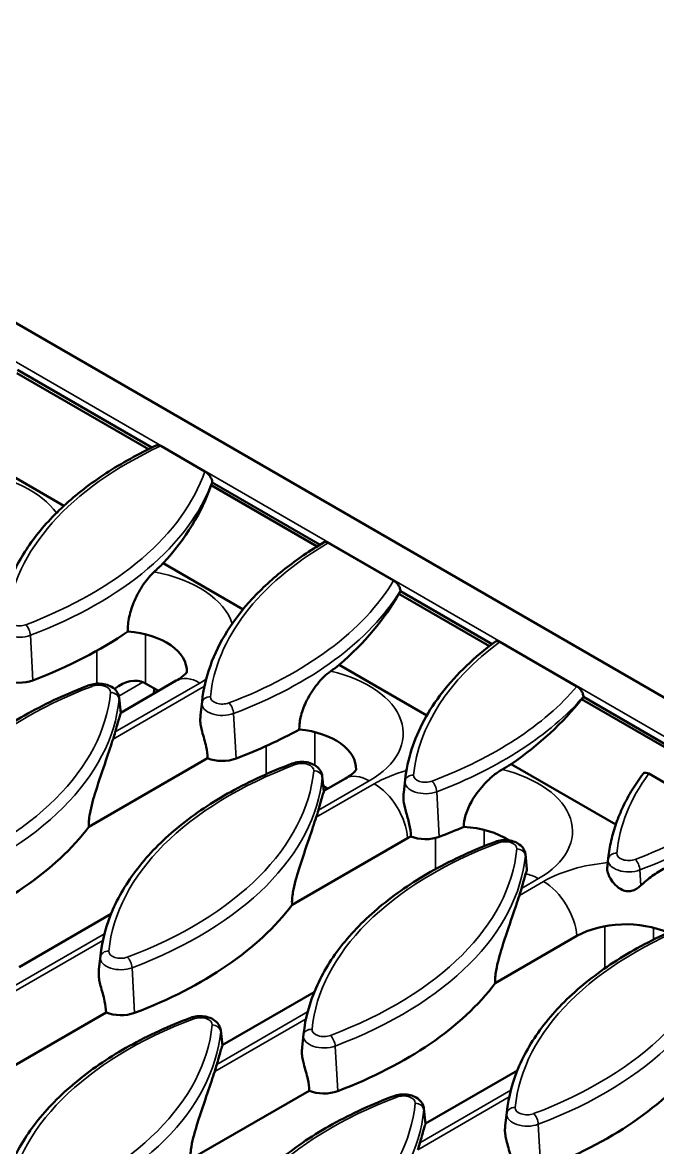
# Model space of a CAD drawing. Header units: millimetres. Extents: x 0 to 1485, y 0 to 1050.
# Drawn here: x 322.5 to 359.3, y 177.7 to 242.9 of the extents above; entities that cross this region are included whole.
import ezdxf

# ---------------------------------------------------------------- set-up
doc = ezdxf.new("R2010")
doc.units = ezdxf.units.MM
doc.header["$LTSCALE"] = 2.5
doc.layers.add('Sichtbar (ISO)', color=7, linetype='Continuous', lineweight=50)
doc.layers.add('Sichtbar schmal (ISO)', color=7, linetype='Continuous', lineweight=35)

msp = doc.modelspace()

# ---------------------------------------------------------------- linework, layer by layer
at = {"layer": 'Sichtbar (ISO)'}
for p, q in [((458.257, 146.87), (104.703, 350.994)), ((329.819, 218.165), (322.177, 222.578)), ((330.011, 218.259), (322.201, 222.768)), ((333.078, 216.875), (330.517, 218.353)), ((324.902, 214.881), (320.217, 217.586)), ((339.592, 212.523), (333.446, 216.072)), ((333.509, 216.239), (333.505, 216.275)), ((339.764, 212.628), (333.509, 216.239)), ((344.029, 210.552), (340.242, 212.739)), ((335.296, 208.879), (330.669, 211.551)), ((349.588, 206.752), (344.339, 209.782)), ((344.433, 209.932), (344.429, 209.968)), ((349.74, 206.868), (344.433, 209.932)), ((354.663, 204.413), (350.195, 206.993)), ((345.954, 202.726), (340.875, 205.659)), ((328.198, 202.883), (331.421, 204.744)), ((329.641, 204.58), (330.39, 204.148)), ((330.139, 204.293), (330.111, 203.987)), ((328.105, 203.75), (328.201, 202.855)), ((332.915, 203.534), (332.831, 202.748)), ((360.723, 200.323), (354.932, 203.667)), ((355.05, 203.802), (355.046, 203.838)), ((360.853, 200.452), (355.05, 203.802)), ((326.355, 196.275), (333.238, 200.249)), ((356.918, 196.396), (350.852, 199.898)), ((339.89, 199.214), (339.986, 198.319)), ((339.983, 198.347), (341.242, 199.074)), ((344.7, 198.998), (344.62, 198.252)), ((363.056, 196.913), (358.83, 199.353)), ((339.953, 198.627), (340.211, 198.478)), ((339.96, 198.623), (339.957, 198.592)), ((338.14, 191.739), (344.845, 195.61)), ((351.675, 194.678), (351.768, 193.811)), ((356.486, 194.462), (356.437, 194.008)), ((322.306, 188.141), (327.639, 191.22)), ((349.925, 187.203), (354.666, 189.94)), ((327.023, 188.792), (326.938, 188.005)), ((334.091, 183.604), (339.424, 186.684)), ((320.462, 181.533), (327.346, 185.507)), ((333.998, 184.472), (334.094, 183.576)), ((338.808, 184.256), (338.723, 183.469)), ((345.876, 179.068), (351.209, 182.148)), ((332.247, 176.997), (339.131, 180.971)), ((345.783, 179.936), (345.879, 179.04)), ((350.593, 179.72), (350.508, 178.933))]:
    msp.add_line(p, q, dxfattribs=at)
for centre, major_axis, ratio, start_param, end_param in [((309.438, 218.333), (24.556, 1.638), 0.616892, 5.714169, 6.0265), ((309.547, 219.169), (24.494, 0), 0.57735, 6.062366, 6.074495), ((309.547, 218.761), (-24.538, 0), 0.57735, 2.566416, 2.607666), ((321.223, 213.959), (24.538, 1.637), 0.616892, 5.598882, 5.897576), ((321.332, 214.633), (24.494, 0), 0.57735, 5.933055, 5.944341), ((309.547, 216.72), (-24.756, 0), 0.57735, 2.150508, 2.449831), ((328.031, 205.317), (4, 0), 0.57735, 6.248142, 7.708307), ((321.332, 214.225), (-24.538, 0), 0.57735, 2.459584, 2.492238), ((328.229, 202.213), (1.378, 2.386), 0.607566, 0.025495, 0.961579), ((322.31, 205.465), (-1.456, 0), 0.57735, 0.941808, 2.150508), ((328.229, 203.761), (2, 0), 0.578934, 0.786768, 0.836389), ((333.008, 209.585), (24.521, 1.636), 0.616892, 5.485318, 5.775937), ((333.117, 210.097), (-24.494, 0), 0.57735, 2.669543, 2.680291), ((303.654, 204.019), (24.538, 0), 0.57735, 6.094503, 6.123734), ((321.332, 212.184), (-24.756, 0), 0.57735, 2.150508, 2.340551), ((337.852, 199.647), (4, 0), 0.57735, 6.248142, 7.675843), ((334.095, 200.929), (-1.456, 0), 0.57735, 0.941808, 2.150508), ((333.117, 209.689), (-24.538, 0), 0.57735, 2.34838, 2.378615), ((315.439, 199.482), (24.538, 0), 0.57735, 6.094503, 6.123734), ((303.654, 201.977), (-24.756, 0), 0.57735, 2.150508, 2.731215), ((347.673, 193.977), (4, 0), 0.57735, 2.29267, 2.356194), ((345.88, 196.393), (-1.456, 0), 0.57735, 0.947419, 2.150508), ((333.117, 207.647), (-24.756, 0), 0.57735, 2.150508, 2.221231), ((347.673, 193.977), (4, 0), 0.57735, 0.712147, 1.461996), ((327.224, 194.946), (24.538, 0), 0.57735, 6.094503, 6.123734), ((315.439, 197.441), (-24.756, 0), 0.57735, 2.150508, 2.731215), ((357.494, 188.307), (4, 0), 0.57735, 0.910153, 2.356194), ((327.224, 192.905), (-24.756, 0), 0.57735, 2.150508, 2.731215), ((328.202, 186.187), (-1.456, 0), 0.57735, 0.941808, 2.150508), ((339.009, 188.369), (-24.756, 0), 0.57735, 2.150508, 2.731215), ((309.547, 184.74), (24.538, 0), 0.57735, 6.094503, 6.123734), ((339.988, 181.651), (-1.456, 0), 0.57735, 0.941808, 2.150508), ((321.332, 180.204), (24.538, 0), 0.57735, 6.094503, 6.123734)]:
    msp.add_ellipse(centre, major_axis=major_axis, ratio=ratio, start_param=start_param, end_param=end_param, dxfattribs=at)
for points, knots in [([(321.13, 208.071), (321.217, 208.882), (321.421, 209.688), (322.053, 211.261), (322.48, 212.028), (323.541, 213.502), (324.174, 214.21), (325.627, 215.549), (326.447, 216.181), (328.249, 217.355), (329.232, 217.897), (330.284, 218.388)], [2.4180978, 2.4180978, 2.4180978, 2.4180978, 2.583959, 2.583959, 2.7498202, 2.7498202, 2.9156815, 2.9156815, 3.0815427, 3.0815427, 3.2474039, 3.2474039, 3.2474039, 3.2474039]), ([(330.517, 218.353), (330.474, 218.379), (330.422, 218.397), (330.348, 218.405), (330.312, 218.4), (330.284, 218.388)], [0.4461745, 0.4461745, 0.4461745, 0.4461745, 0.48344945, 0.48344945, 0.51578696, 0.51578696, 0.51578696, 0.51578696]), ([(333.505, 216.275), (333.501, 216.314), (333.49, 216.358), (333.457, 216.453), (333.424, 216.52), (333.351, 216.631), (333.299, 216.694), (333.199, 216.793), (333.133, 216.843), (333.078, 216.875)], [0.0084336, 0.0084336, 0.0084336, 0.0084336, 0.0349387, 0.0349387, 0.0725438, 0.0725438, 0.1145432, 0.1145432, 0.1614949, 0.1614949, 0.1614949, 0.1614949]), ([(332.915, 203.534), (332.99, 204.234), (333.152, 204.93), (333.643, 206.294), (333.973, 206.963), (334.788, 208.261), (335.274, 208.89), (336.391, 210.097), (337.022, 210.674), (338.415, 211.768), (339.177, 212.285), (339.996, 212.766)], [2.4180978, 2.4180978, 2.4180978, 2.4180978, 2.5610927, 2.5610927, 2.7040876, 2.7040876, 2.8470825, 2.8470825, 2.9900775, 2.9900775, 3.1330724, 3.1330724, 3.1330724, 3.1330724]), ([(340.242, 212.739), (340.198, 212.764), (340.148, 212.782), (340.069, 212.791), (340.027, 212.784), (339.997, 212.767), (339.997, 212.766), (339.996, 212.766)], [0.44457958, 0.44457958, 0.44457958, 0.44457958, 0.48159077, 0.48159077, 0.51863535, 0.51863535, 0.51909006, 0.51909006, 0.51909006, 0.51909006]), ([(330.136, 211.054), (329.926, 210.867), (329.715, 210.621), (329.324, 210.046), (329.145, 209.722), (328.867, 209.077), (328.762, 208.763), (328.631, 208.156), (328.602, 207.87), (328.612, 207.602)], [-0.8394486, -0.8394486, -0.8394486, -0.8394486, -0.6082887, -0.6082887, -0.3818154, -0.3818154, -0.1849508, -0.1849508, 0, 0, 0, 0]), ([(344.429, 209.968), (344.425, 210.008), (344.414, 210.054), (344.381, 210.15), (344.349, 210.216), (344.28, 210.324), (344.231, 210.385), (344.139, 210.477), (344.079, 210.524), (344.029, 210.552)], [0.0084361, 0.0084361, 0.0084361, 0.0084361, 0.0358192, 0.0358192, 0.0730838, 0.0730838, 0.1128159, 0.1128159, 0.1553307, 0.1553307, 0.1553307, 0.1553307]), ([(344.7, 198.998), (344.764, 199.586), (344.888, 200.171), (345.256, 201.324), (345.499, 201.893), (346.099, 203.004), (346.455, 203.547), (347.275, 204.6), (347.738, 205.11), (348.763, 206.091), (349.325, 206.563), (349.932, 207.012)], [2.4180978, 2.4180978, 2.4180978, 2.4180978, 2.5382454, 2.5382454, 2.658393, 2.658393, 2.7785405, 2.7785405, 2.8986881, 2.8986881, 3.0188357, 3.0188357, 3.0188357, 3.0188357]), ([(350.195, 206.993), (350.151, 207.018), (350.099, 207.036), (350.02, 207.046), (349.977, 207.039), (349.942, 207.019), (349.937, 207.015), (349.932, 207.011)], [0.44601918, 0.44601918, 0.44601918, 0.44601918, 0.4834233, 0.4834233, 0.52082212, 0.52082212, 0.52749879, 0.52749879, 0.52749879, 0.52749879]), ([(331.421, 204.744), (331.551, 204.819), (331.661, 204.893), (331.837, 205.029), (331.904, 205.091), (331.997, 205.191), (332.024, 205.228), (332.043, 205.259), (332.046, 205.264), (332.046, 205.264)], [0, 0, 0, 0, 0.1441607, 0.1441607, 0.2883214, 0.2883214, 0.4324821, 0.4324821, 0.5133261, 0.5133261, 0.5133261, 0.5133261]), ([(340.38, 205.295), (340.249, 205.201), (340.118, 205.091), (339.858, 204.84), (339.731, 204.7), (339.382, 204.267), (339.172, 203.946), (338.855, 203.319), (338.737, 203.019), (338.588, 202.444), (338.554, 202.175), (338.561, 201.92)], [-0.8477158, -0.8477158, -0.8477158, -0.8477158, -0.7230848, -0.7230848, -0.5982057, -0.5982057, -0.3676863, -0.3676863, -0.175915, -0.175915, 0, 0, 0, 0]), ([(315.238, 193.328), (315.335, 194.238), (315.58, 195.139), (316.347, 196.891), (316.87, 197.741), (318.168, 199.36), (318.944, 200.129), (320.719, 201.567), (321.719, 202.235), (323.908, 203.45), (325.097, 203.996), (326.362, 204.474)], [2.4180978, 2.4180978, 2.4180978, 2.4180978, 2.6039342, 2.6039342, 2.7897706, 2.7897706, 2.9756069, 2.9756069, 3.1614433, 3.1614433, 3.3472796, 3.3472796, 3.3472796, 3.3472796]), ([(326.362, 204.474), (326.482, 204.52), (326.608, 204.548), (326.864, 204.576), (326.994, 204.575), (327.249, 204.544), (327.375, 204.514), (327.614, 204.418), (327.729, 204.354), (327.915, 204.188), (327.991, 204.094), (328.074, 203.908), (328.096, 203.831), (328.105, 203.75)], [3.34728, 3.34728, 3.34728, 3.34728, 3.742348, 3.742348, 4.136015, 4.136015, 4.530025, 4.530025, 4.924042, 4.924042, 5.243901, 5.243901, 5.435884, 5.435884, 5.435884, 5.435884]), ([(355.046, 203.838), (355.042, 203.879), (355.031, 203.926), (354.998, 204.022), (354.966, 204.088), (354.9, 204.195), (354.853, 204.254), (354.766, 204.342), (354.71, 204.386), (354.663, 204.413)], [0.0084385, 0.0084385, 0.0084385, 0.0084385, 0.0364227, 0.0364227, 0.0734926, 0.0734926, 0.111794, 0.111794, 0.1515427, 0.1515427, 0.1515427, 0.1515427]), ([(328.195, 202.828), (328.18, 202.793), (328.164, 202.748), (328.087, 202.518), (328.013, 202.246), (327.915, 201.892), (327.898, 201.832), (327.88, 201.769)], [0.635921, 0.635921, 0.635921, 0.635921, 0.7360198, 0.7360198, 1.0671166, 1.0671166, 1.1316401, 1.1316401, 1.1316401, 1.1316401]), ([(333.238, 200.249), (333.235, 200.457), (333.206, 200.68), (333.094, 201.205), (332.998, 201.51), (332.896, 201.902), (332.869, 202.015), (332.828, 202.238), (332.815, 202.347), (332.81, 202.502), (332.811, 202.56), (332.817, 202.617)], [1.754995, 1.754995, 1.754995, 1.754995, 1.892647, 1.892647, 2.0720945, 2.0720945, 2.1365308, 2.1365308, 2.2009671, 2.2009671, 2.2396712, 2.2396712, 2.2396712, 2.2396712]), ([(327.756, 201.361), (327.64, 201.011), (327.499, 200.587), (327.154, 199.567), (326.943, 198.958), (326.629, 197.947), (326.485, 197.456), (326.385, 196.887), (326.366, 196.75), (326.347, 196.494), (326.347, 196.376), (326.355, 196.275)], [3.562475, 3.562475, 3.562475, 3.562475, 3.924729, 3.924729, 4.355561, 4.355561, 4.625893, 4.625893, 4.702196, 4.702196, 4.773128, 4.773128, 4.773128, 4.773128]), ([(327.023, 188.792), (327.12, 189.701), (327.365, 190.603), (328.132, 192.355), (328.655, 193.204), (329.953, 194.824), (330.729, 195.593), (332.504, 197.031), (333.504, 197.699), (335.693, 198.914), (336.882, 199.46), (338.147, 199.938)], [2.4180978, 2.4180978, 2.4180978, 2.4180978, 2.6039342, 2.6039342, 2.7897706, 2.7897706, 2.9756069, 2.9756069, 3.1614433, 3.1614433, 3.3472796, 3.3472796, 3.3472796, 3.3472796]), ([(338.147, 199.938), (338.267, 199.984), (338.394, 200.012), (338.65, 200.04), (338.779, 200.039), (339.034, 200.008), (339.16, 199.978), (339.399, 199.882), (339.514, 199.818), (339.7, 199.652), (339.776, 199.558), (339.86, 199.372), (339.882, 199.295), (339.89, 199.214)], [3.34728, 3.34728, 3.34728, 3.34728, 3.742348, 3.742348, 4.136015, 4.136015, 4.530025, 4.530025, 4.924042, 4.924042, 5.243901, 5.243901, 5.435884, 5.435884, 5.435884, 5.435884]), ([(341.242, 199.074), (341.372, 199.149), (341.482, 199.223), (341.658, 199.359), (341.725, 199.421), (341.818, 199.521), (341.845, 199.558), (341.864, 199.588), (341.867, 199.594), (341.867, 199.594)], [0, 0, 0, 0, 0.1441607, 0.1441607, 0.2883214, 0.2883214, 0.4324821, 0.4324821, 0.5133261, 0.5133261, 0.5133261, 0.5133261]), ([(350.331, 199.593), (350.144, 199.487), (349.956, 199.355), (349.588, 199.049), (349.409, 198.876), (348.968, 198.386), (348.729, 198.056), (348.401, 197.473), (348.281, 197.208), (348.137, 196.713), (348.102, 196.488), (348.108, 196.273)], [-0.8397751, -0.8397751, -0.8397751, -0.8397751, -0.6954415, -0.6954415, -0.5514666, -0.5514666, -0.3223859, -0.3223859, -0.1493016, -0.1493016, 0, 0, 0, 0]), ([(356.486, 194.462), (356.522, 194.801), (356.578, 195.138), (356.732, 195.809), (356.828, 196.143), (357.061, 196.803), (357.196, 197.131), (357.506, 197.778), (357.68, 198.098), (358.064, 198.728), (358.275, 199.039), (358.503, 199.344)], [2.4180978, 2.4180978, 2.4180978, 2.4180978, 2.487268, 2.487268, 2.5564382, 2.5564382, 2.6256084, 2.6256084, 2.6947786, 2.6947786, 2.7639488, 2.7639488, 2.7639488, 2.7639488]), ([(358.83, 199.353), (358.782, 199.381), (358.725, 199.402), (358.639, 199.414), (358.593, 199.408), (358.539, 199.382), (358.519, 199.365), (358.504, 199.344)], [0.4613601, 0.4613601, 0.4613601, 0.4613601, 0.5022838, 0.5022838, 0.5420611, 0.5420611, 0.567369, 0.567369, 0.567369, 0.567369]), ([(339.98, 198.292), (339.965, 198.257), (339.949, 198.212), (339.872, 197.982), (339.798, 197.71), (339.7, 197.356), (339.683, 197.296), (339.665, 197.233)], [0.635921, 0.635921, 0.635921, 0.635921, 0.7360198, 0.7360198, 1.0671166, 1.0671166, 1.1316401, 1.1316401, 1.1316401, 1.1316401]), ([(345.03, 195.71), (345.028, 195.955), (344.99, 196.192), (344.882, 196.677), (344.805, 196.93), (344.678, 197.399), (344.63, 197.602), (344.598, 197.909), (344.596, 198.016), (344.606, 198.116)], [-0.5550887, -0.5550887, -0.5550887, -0.5550887, -0.4460487, -0.4460487, -0.3196545, -0.3196545, -0.2069298, -0.2069298, -0.1395176, -0.1395176, -0.1395176, -0.1395176]), ([(339.541, 196.825), (339.425, 196.475), (339.284, 196.051), (338.939, 195.031), (338.728, 194.422), (338.414, 193.411), (338.27, 192.92), (338.17, 192.351), (338.151, 192.213), (338.132, 191.958), (338.132, 191.84), (338.14, 191.739)], [3.562475, 3.562475, 3.562475, 3.562475, 3.924729, 3.924729, 4.355561, 4.355561, 4.625893, 4.625893, 4.702196, 4.702196, 4.773128, 4.773128, 4.773128, 4.773128]), ([(338.808, 184.256), (338.905, 185.165), (339.15, 186.067), (339.917, 187.819), (340.44, 188.668), (341.738, 190.288), (342.514, 191.057), (344.289, 192.495), (345.289, 193.163), (347.478, 194.377), (348.667, 194.924), (349.932, 195.402)], [2.4180978, 2.4180978, 2.4180978, 2.4180978, 2.6039342, 2.6039342, 2.7897706, 2.7897706, 2.9756069, 2.9756069, 3.1614433, 3.1614433, 3.3472796, 3.3472796, 3.3472796, 3.3472796]), ([(349.932, 195.402), (350.052, 195.448), (350.179, 195.476), (350.435, 195.504), (350.564, 195.503), (350.82, 195.472), (350.945, 195.441), (351.184, 195.346), (351.299, 195.282), (351.485, 195.115), (351.561, 195.022), (351.645, 194.836), (351.667, 194.758), (351.675, 194.678)], [3.34728, 3.34728, 3.34728, 3.34728, 3.742348, 3.742348, 4.136015, 4.136015, 4.530025, 4.530025, 4.924042, 4.924042, 5.243901, 5.243901, 5.435884, 5.435884, 5.435884, 5.435884]), ([(351.763, 193.774), (351.755, 193.748), (351.746, 193.72), (351.721, 193.641), (351.704, 193.587), (351.686, 193.527)], [-0.1639876, -0.1639876, -0.1639876, -0.1639876, -0.1030382, -0.1030382, 0, 0, 0, 0]), ([(358.367, 192.867), (358.309, 192.813), (358.246, 192.762), (358.096, 192.66), (358.006, 192.611), (357.814, 192.545), (357.715, 192.528), (357.503, 192.535), (357.397, 192.564), (357.145, 192.678), (357.004, 192.787), (356.774, 193.025), (356.681, 193.149), (356.543, 193.383), (356.493, 193.493), (356.43, 193.709), (356.417, 193.813), (356.427, 193.91), (356.427, 193.911), (356.427, 193.911)], [-0.7207719, -0.7207719, -0.7207719, -0.7207719, -0.6684677, -0.6684677, -0.602546, -0.602546, -0.5365441, -0.5365441, -0.4644492, -0.4644492, -0.3561331, -0.3561331, -0.2608584, -0.2608584, -0.1787587, -0.1787587, -0.094967, -0.094967, -0.0948181, -0.0948181, -0.0948181, -0.0948181]), ([(359.963, 193.968), (359.712, 193.856), (359.462, 193.712), (358.979, 193.385), (358.747, 193.204), (358.47, 192.961), (358.418, 192.914), (358.367, 192.867)], [-0.5374753, -0.5374753, -0.5374753, -0.5374753, -0.384724, -0.384724, -0.2385535, -0.2385535, -0.2038888, -0.2038888, -0.2038888, -0.2038888]), ([(351.686, 193.527), (351.633, 193.355), (351.569, 193.125), (351.485, 192.82), (351.468, 192.76), (351.451, 192.697)], [0.7910091, 0.7910091, 0.7910091, 0.7910091, 1.0671166, 1.0671166, 1.1316401, 1.1316401, 1.1316401, 1.1316401]), ([(351.326, 192.289), (351.21, 191.938), (351.069, 191.515), (350.724, 190.495), (350.513, 189.886), (350.199, 188.875), (350.055, 188.384), (349.955, 187.815), (349.936, 187.677), (349.917, 187.422), (349.917, 187.304), (349.925, 187.203)], [3.562475, 3.562475, 3.562475, 3.562475, 3.924729, 3.924729, 4.355561, 4.355561, 4.625893, 4.625893, 4.702196, 4.702196, 4.773128, 4.773128, 4.773128, 4.773128]), ([(350.593, 179.72), (350.691, 180.629), (350.935, 181.531), (351.702, 183.283), (352.225, 184.132), (353.523, 185.751), (354.299, 186.521), (356.074, 187.959), (357.074, 188.627), (359.263, 189.841), (360.453, 190.388), (361.717, 190.866)], [2.4180978, 2.4180978, 2.4180978, 2.4180978, 2.6039342, 2.6039342, 2.7897706, 2.7897706, 2.9756069, 2.9756069, 3.1614433, 3.1614433, 3.3472796, 3.3472796, 3.3472796, 3.3472796]), ([(327.346, 185.507), (327.343, 185.714), (327.314, 185.938), (327.202, 186.463), (327.106, 186.768), (327.003, 187.16), (326.976, 187.273), (326.935, 187.495), (326.922, 187.604), (326.917, 187.76), (326.919, 187.818), (326.925, 187.875)], [1.754995, 1.754995, 1.754995, 1.754995, 1.892647, 1.892647, 2.0720945, 2.0720945, 2.1365308, 2.1365308, 2.2009671, 2.2009671, 2.2396712, 2.2396712, 2.2396712, 2.2396712]), ([(332.254, 185.196), (332.375, 185.242), (332.501, 185.27), (332.757, 185.298), (332.887, 185.297), (333.142, 185.265), (333.267, 185.235), (333.507, 185.14), (333.621, 185.075), (333.807, 184.909), (333.884, 184.815), (333.967, 184.63), (333.989, 184.552), (333.998, 184.472)], [3.34728, 3.34728, 3.34728, 3.34728, 3.742348, 3.742348, 4.136015, 4.136015, 4.530025, 4.530025, 4.924042, 4.924042, 5.243901, 5.243901, 5.435884, 5.435884, 5.435884, 5.435884]), ([(321.13, 174.05), (321.228, 174.959), (321.472, 175.861), (322.24, 177.613), (322.762, 178.462), (324.06, 180.081), (324.836, 180.851), (326.612, 182.289), (327.611, 182.957), (329.8, 184.171), (330.99, 184.718), (332.254, 185.196)], [2.4180978, 2.4180978, 2.4180978, 2.4180978, 2.6039342, 2.6039342, 2.7897706, 2.7897706, 2.9756069, 2.9756069, 3.1614433, 3.1614433, 3.3472796, 3.3472796, 3.3472796, 3.3472796]), ([(334.088, 183.549), (334.072, 183.514), (334.056, 183.469), (333.98, 183.239), (333.905, 182.968), (333.807, 182.614), (333.79, 182.554), (333.773, 182.491)], [0.635921, 0.635921, 0.635921, 0.635921, 0.7360198, 0.7360198, 1.0671166, 1.0671166, 1.1316401, 1.1316401, 1.1316401, 1.1316401]), ([(339.131, 180.971), (339.128, 181.178), (339.099, 181.402), (338.987, 181.927), (338.891, 182.231), (338.789, 182.624), (338.761, 182.737), (338.72, 182.959), (338.707, 183.068), (338.702, 183.224), (338.704, 183.282), (338.71, 183.339)], [1.754995, 1.754995, 1.754995, 1.754995, 1.892647, 1.892647, 2.0720945, 2.0720945, 2.1365308, 2.1365308, 2.2009671, 2.2009671, 2.2396712, 2.2396712, 2.2396712, 2.2396712]), ([(333.649, 182.083), (333.533, 181.732), (333.391, 181.308), (333.047, 180.289), (332.835, 179.679), (332.521, 178.668), (332.377, 178.178), (332.278, 177.609), (332.258, 177.471), (332.24, 177.216), (332.239, 177.098), (332.247, 176.997)], [3.562475, 3.562475, 3.562475, 3.562475, 3.924729, 3.924729, 4.355561, 4.355561, 4.625893, 4.625893, 4.702196, 4.702196, 4.773128, 4.773128, 4.773128, 4.773128]), ([(344.039, 180.66), (344.16, 180.705), (344.286, 180.734), (344.542, 180.761), (344.672, 180.761), (344.927, 180.729), (345.052, 180.699), (345.292, 180.604), (345.407, 180.539), (345.593, 180.373), (345.669, 180.279), (345.752, 180.094), (345.774, 180.016), (345.783, 179.936)], [3.34728, 3.34728, 3.34728, 3.34728, 3.742348, 3.742348, 4.136015, 4.136015, 4.530025, 4.530025, 4.924042, 4.924042, 5.243901, 5.243901, 5.435884, 5.435884, 5.435884, 5.435884]), ([(332.915, 169.514), (333.013, 170.423), (333.257, 171.325), (334.025, 173.076), (334.547, 173.926), (335.846, 175.545), (336.621, 176.315), (338.397, 177.753), (339.396, 178.42), (341.586, 179.635), (342.775, 180.182), (344.039, 180.66)], [2.4180978, 2.4180978, 2.4180978, 2.4180978, 2.6039342, 2.6039342, 2.7897706, 2.7897706, 2.9756069, 2.9756069, 3.1614433, 3.1614433, 3.3472796, 3.3472796, 3.3472796, 3.3472796]), ([(345.873, 179.013), (345.858, 178.978), (345.841, 178.933), (345.765, 178.703), (345.691, 178.432), (345.592, 178.078), (345.575, 178.018), (345.558, 177.955)], [0.635921, 0.635921, 0.635921, 0.635921, 0.7360198, 0.7360198, 1.0671166, 1.0671166, 1.1316401, 1.1316401, 1.1316401, 1.1316401]), ([(350.916, 176.435), (350.913, 176.642), (350.884, 176.866), (350.772, 177.391), (350.676, 177.695), (350.574, 178.087), (350.546, 178.201), (350.505, 178.423), (350.492, 178.532), (350.488, 178.687), (350.489, 178.746), (350.495, 178.802)], [1.754995, 1.754995, 1.754995, 1.754995, 1.892647, 1.892647, 2.0720945, 2.0720945, 2.1365308, 2.1365308, 2.2009671, 2.2009671, 2.2396712, 2.2396712, 2.2396712, 2.2396712])]:
    msp.add_open_spline(points, degree=3, knots=knots, dxfattribs=at)
for points in [[(328.201, 202.855), (328.202, 202.848), (328.2, 202.839), (328.195, 202.828)], [(332.817, 202.617), (332.822, 202.661), (332.826, 202.704), (332.831, 202.748)], [(339.986, 198.319), (339.987, 198.312), (339.985, 198.303), (339.98, 198.292)], [(344.606, 198.116), (344.611, 198.162), (344.615, 198.207), (344.62, 198.252)], [(351.768, 193.811), (351.769, 193.801), (351.768, 193.789), (351.763, 193.774)], [(356.427, 193.911), (356.43, 193.944), (356.433, 193.976), (356.437, 194.008)], [(326.925, 187.875), (326.929, 187.919), (326.934, 187.962), (326.938, 188.005)], [(334.094, 183.576), (334.094, 183.57), (334.093, 183.561), (334.088, 183.549)], [(338.71, 183.339), (338.714, 183.382), (338.719, 183.426), (338.723, 183.469)], [(345.879, 179.04), (345.88, 179.034), (345.878, 179.025), (345.873, 179.013)], [(350.495, 178.802), (350.499, 178.846), (350.504, 178.89), (350.508, 178.933)]]:
    msp.add_open_spline(points, degree=3, dxfattribs=at)
at = {"layer": 'Sichtbar schmal (ISO)'}
for p, q in [((456.312, 145.747), (102.759, 349.871)), ((329.641, 204.58), (329.641, 207.431)), ((323.108, 204.762), (322.962, 207.375)), ((326.817, 206.479), (326.817, 204.569)), ((333.057, 204.422), (327.756, 201.361)), ((327.88, 201.769), (332.796, 204.607)), ((328.088, 203.848), (329.49, 204.657)), ((328.195, 202.828), (328.105, 203.669)), ((332.817, 202.617), (332.907, 203.453)), ((334.893, 200.226), (334.747, 202.839)), ((339.462, 199.84), (339.462, 201.761)), ((336.637, 200.95), (336.637, 199.319)), ((339.98, 198.292), (339.891, 199.133)), ((342.908, 198.769), (339.541, 196.825)), ((339.665, 197.233), (342.617, 198.937)), ((344.606, 198.116), (344.692, 198.917)), ((346.678, 195.69), (346.532, 198.303)), ((349.283, 195.148), (349.283, 196.091)), ((346.458, 195.621), (346.458, 193.811)), ((351.763, 193.774), (351.676, 194.597)), ((356.427, 193.911), (356.477, 194.381)), ((358.367, 192.867), (358.317, 193.767)), ((352.729, 193.099), (351.326, 192.289)), ((351.451, 192.697), (352.438, 193.267)), ((356.279, 190.507), (356.279, 188.06)), ((321.988, 187.027), (327.257, 190.069)), ((359.104, 189.727), (359.104, 190.421)), ((327.165, 189.68), (321.864, 186.619)), ((326.925, 187.875), (327.014, 188.71)), ((329, 185.483), (328.854, 188.097)), ((333.773, 182.491), (339.042, 185.533)), ((338.95, 185.144), (333.649, 182.083)), ((334.088, 183.549), (333.998, 184.391)), ((338.71, 183.339), (338.799, 184.174)), ((340.785, 180.947), (340.639, 183.561)), ((345.558, 177.955), (350.827, 180.997)), ((350.735, 180.608), (345.434, 177.547)), ((345.873, 179.013), (345.783, 179.855)), ((350.495, 178.802), (350.585, 179.638)), ((352.57, 176.411), (352.425, 179.025))]:
    msp.add_line(p, q, dxfattribs=at)
for centre, major_axis, ratio, start_param, end_param in [((345.573, 207.568), (-23.992, 0), 0.57735, 5.390773, 6.227073), ((318.21, 213.029), (6.739, 0), 0.57735, 0.379032, 1.363346), ((309.547, 219.577), (23.992, 0), 0.57735, 5.2921, 6.08685), ((309.547, 219.205), (24.49, 0), 0.57735, 5.2921, 6.074485), ((357.358, 203.032), (-23.992, 0), 0.57735, 5.506757, 6.227073), ((328.031, 207.358), (6.739, 0), 0.57735, 0.176989, 1.25316), ((321.332, 215.041), (23.992, 0), 0.57735, 5.2921, 5.953165), ((321.332, 214.669), (24.49, 0), 0.57735, 5.2921, 5.944312), ((322.31, 208.323), (-0.692, 0), 0.57735, 6.227073, 8.433693), ((322.31, 207.95), (-1.19, 0), 0.57735, 6.227073, 8.433693), ((322.689, 207.58), (0.177, -0.468), 0.447262, 0.956366, 2.439895), ((369.143, 198.496), (-23.992, 0), 0.57735, 5.622862, 6.227073), ((332.796, 202.362), (-1.375, 2.382), 0.57735, 5.497787, 6.283185), ((328.031, 207.358), (6.739, 0), 0.57735, 5.497787, 5.576236), ((337.852, 201.688), (6.739, 0), 0.57735, 5.497787, 7.469399), ((339.681, 192.826), (-23.992, 0), 0.57735, 5.2921, 6.227073), ((326.538, 204.007), (-0.177, 0.468), 0.447262, 5.581488, 6.283185), ((326.917, 204.081), (0.692, 0), 0.57735, 6.227073, 8.433693), ((333.117, 210.505), (-23.992, 0), 0.57735, 2.150508, 2.686172), ((303.654, 204.835), (23.992, 0), 0.57735, 5.2921, 6.227073), ((303.654, 204.462), (24.49, 0), 0.57735, 5.2921, 6.227073), ((327.608, 203.65), (0.498, -0.048), 0.815212, 0.166414, 1.649944), ((326.917, 203.708), (1.19, 0), 0.57735, 6.227073, 6.345089), ((333.404, 203.401), (-0.498, 0.048), 0.815212, 4.791537, 6.275066), ((357.358, 202.66), (-24.49, 0), 0.57735, 6.221282, 6.227073), ((334.095, 203.787), (-0.692, 0), 0.57735, 6.227073, 8.433693), ((333.117, 210.133), (24.49, 0), 0.57735, 5.2921, 5.821837), ((334.095, 203.414), (-1.19, 0), 0.57735, 6.227073, 8.433693), ((334.474, 203.044), (0.177, -0.468), 0.447262, 0.956366, 2.439895), ((351.466, 188.29), (-23.992, 0), 0.57735, 5.2921, 6.227073), ((338.323, 199.47), (-0.177, 0.468), 0.447262, 5.581488, 6.283185), ((338.702, 199.545), (0.692, 0), 0.57735, 6.227073, 8.433693), ((315.439, 200.299), (23.992, 0), 0.57735, 5.2921, 6.227073), ((315.439, 199.926), (24.49, 0), 0.57735, 5.2921, 6.227073), ((339.393, 199.114), (0.498, -0.048), 0.815212, 0.166414, 1.649944), ((338.702, 199.172), (1.19, 0), 0.57735, 6.227073, 6.345089), ((342.617, 196.692), (-1.375, 2.382), 0.57735, 5.497787, 6.283185), ((347.673, 196.018), (-6.739, 0), 0.57735, 5.157085, 5.497787), ((345.189, 198.865), (-0.498, 0.048), 0.815212, 4.791537, 6.275066), ((369.143, 198.124), (-24.49, 0), 0.57735, 6.221282, 6.227073), ((345.88, 199.251), (-0.692, 0), 0.57735, 6.227073, 8.433693), ((347.673, 196.018), (6.739, 0), 0.57735, 5.497787, 7.448492), ((380.929, 193.96), (-23.992, 0), 0.57735, 5.883254, 6.227073), ((342.908, 196.524), (-1.375, 2.382), 0.57735, 4.018026, 5.497787), ((345.88, 198.878), (-1.19, 0), 0.57735, 6.227073, 8.433693), ((346.259, 198.508), (0.177, -0.468), 0.447262, 0.956366, 2.439895), ((344.902, 205.969), (-23.992, 0), 0.57735, 2.150508, 2.429039), ((344.902, 205.596), (24.49, 0), 0.57735, 5.2921, 5.570126), ((363.251, 183.754), (-23.992, 0), 0.57735, 5.2921, 6.227073), ((350.109, 194.934), (-0.177, 0.468), 0.447262, 5.581488, 6.283185), ((350.488, 195.008), (0.692, 0), 0.57735, 6.227073, 8.433693), ((327.224, 195.763), (23.992, 0), 0.57735, 5.2921, 6.227073), ((327.224, 195.39), (24.49, 0), 0.57735, 5.2921, 6.227073), ((351.178, 194.578), (0.498, -0.048), 0.815212, 0.166414, 1.649944), ((350.488, 194.636), (1.19, 0), 0.57735, 6.227073, 6.345089), ((357.665, 194.342), (-1.19, 0), 0.57735, 6.227073, 8.433693), ((356.974, 194.329), (-0.498, 0.048), 0.815212, 4.791537, 6.275066), ((380.929, 193.588), (-24.49, 0), 0.57735, 6.221282, 6.227073), ((357.665, 194.715), (-0.692, 0), 0.57735, 6.227073, 8.433693), ((358.044, 193.972), (0.177, -0.468), 0.447262, 0.956366, 2.439895), ((357.494, 190.348), (-6.739, 0), 0.57735, 4.866978, 5.497787), ((352.438, 191.022), (-1.375, 2.382), 0.57735, 5.497787, 5.895082), ((352.729, 190.854), (-1.375, 2.382), 0.57735, 4.018026, 5.497787), ((375.036, 179.218), (-23.992, 0), 0.57735, 5.2921, 6.227073), ((339.009, 191.227), (23.992, 0), 0.57735, 5.2921, 6.227073), ((339.009, 190.854), (24.49, 0), 0.57735, 5.2921, 6.227073), ((328.202, 188.672), (-1.19, 0), 0.57735, 6.227073, 8.433693), ((327.512, 188.659), (-0.498, 0.048), 0.815212, 4.791537, 6.275066), ((351.466, 187.917), (-24.49, 0), 0.57735, 6.221282, 6.227073), ((328.202, 189.045), (-0.692, 0), 0.57735, 6.227073, 8.433693), ((328.581, 188.302), (0.177, -0.468), 0.447262, 0.956366, 2.439895), ((345.573, 173.548), (-23.992, 0), 0.57735, 5.2921, 6.227073), ((309.547, 185.557), (23.992, 0), 0.57735, 5.2921, 6.227073), ((332.431, 184.728), (-0.177, 0.468), 0.447262, 5.581488, 6.283185), ((332.81, 184.802), (0.692, 0), 0.57735, 6.227073, 8.433693), ((333.501, 184.372), (0.498, -0.048), 0.815212, 0.166414, 1.649944), ((309.547, 185.184), (24.49, 0), 0.57735, 5.2921, 6.227073), ((332.81, 184.43), (1.19, 0), 0.57735, 6.227073, 6.345089), ((339.988, 184.136), (-1.19, 0), 0.57735, 6.227073, 8.433693), ((339.297, 184.123), (-0.498, 0.048), 0.815212, 4.791537, 6.275066), ((363.251, 183.381), (-24.49, 0), 0.57735, 6.221282, 6.227073), ((339.988, 184.508), (-0.692, 0), 0.57735, 6.227073, 8.433693), ((340.367, 183.766), (0.177, -0.468), 0.447262, 0.956366, 2.439895), ((344.595, 180.266), (0.692, 0), 0.57735, 6.227073, 8.433693), ((357.358, 169.012), (-23.992, 0), 0.57735, 5.2921, 6.227073), ((321.332, 181.021), (23.992, 0), 0.57735, 5.2921, 6.227073), ((344.216, 180.192), (-0.177, 0.468), 0.447262, 5.581488, 6.283185), ((345.286, 179.836), (0.498, -0.048), 0.815212, 0.166414, 1.649944), ((321.332, 180.648), (24.49, 0), 0.57735, 5.2921, 6.227073), ((344.595, 179.893), (1.19, 0), 0.57735, 6.227073, 6.345089), ((351.773, 179.6), (-1.19, 0), 0.57735, 6.227073, 8.433693), ((351.082, 179.587), (-0.498, 0.048), 0.815212, 4.791537, 6.275066), ((375.036, 178.845), (-24.49, 0), 0.57735, 6.221282, 6.227073), ((351.773, 179.972), (-0.692, 0), 0.57735, 6.227073, 8.433693), ((352.152, 179.23), (0.177, -0.468), 0.447262, 0.956366, 2.439895)]:
    msp.add_ellipse(centre, major_axis=major_axis, ratio=ratio, start_param=start_param, end_param=end_param, dxfattribs=at)

doc.saveas('drawing.dxf')
